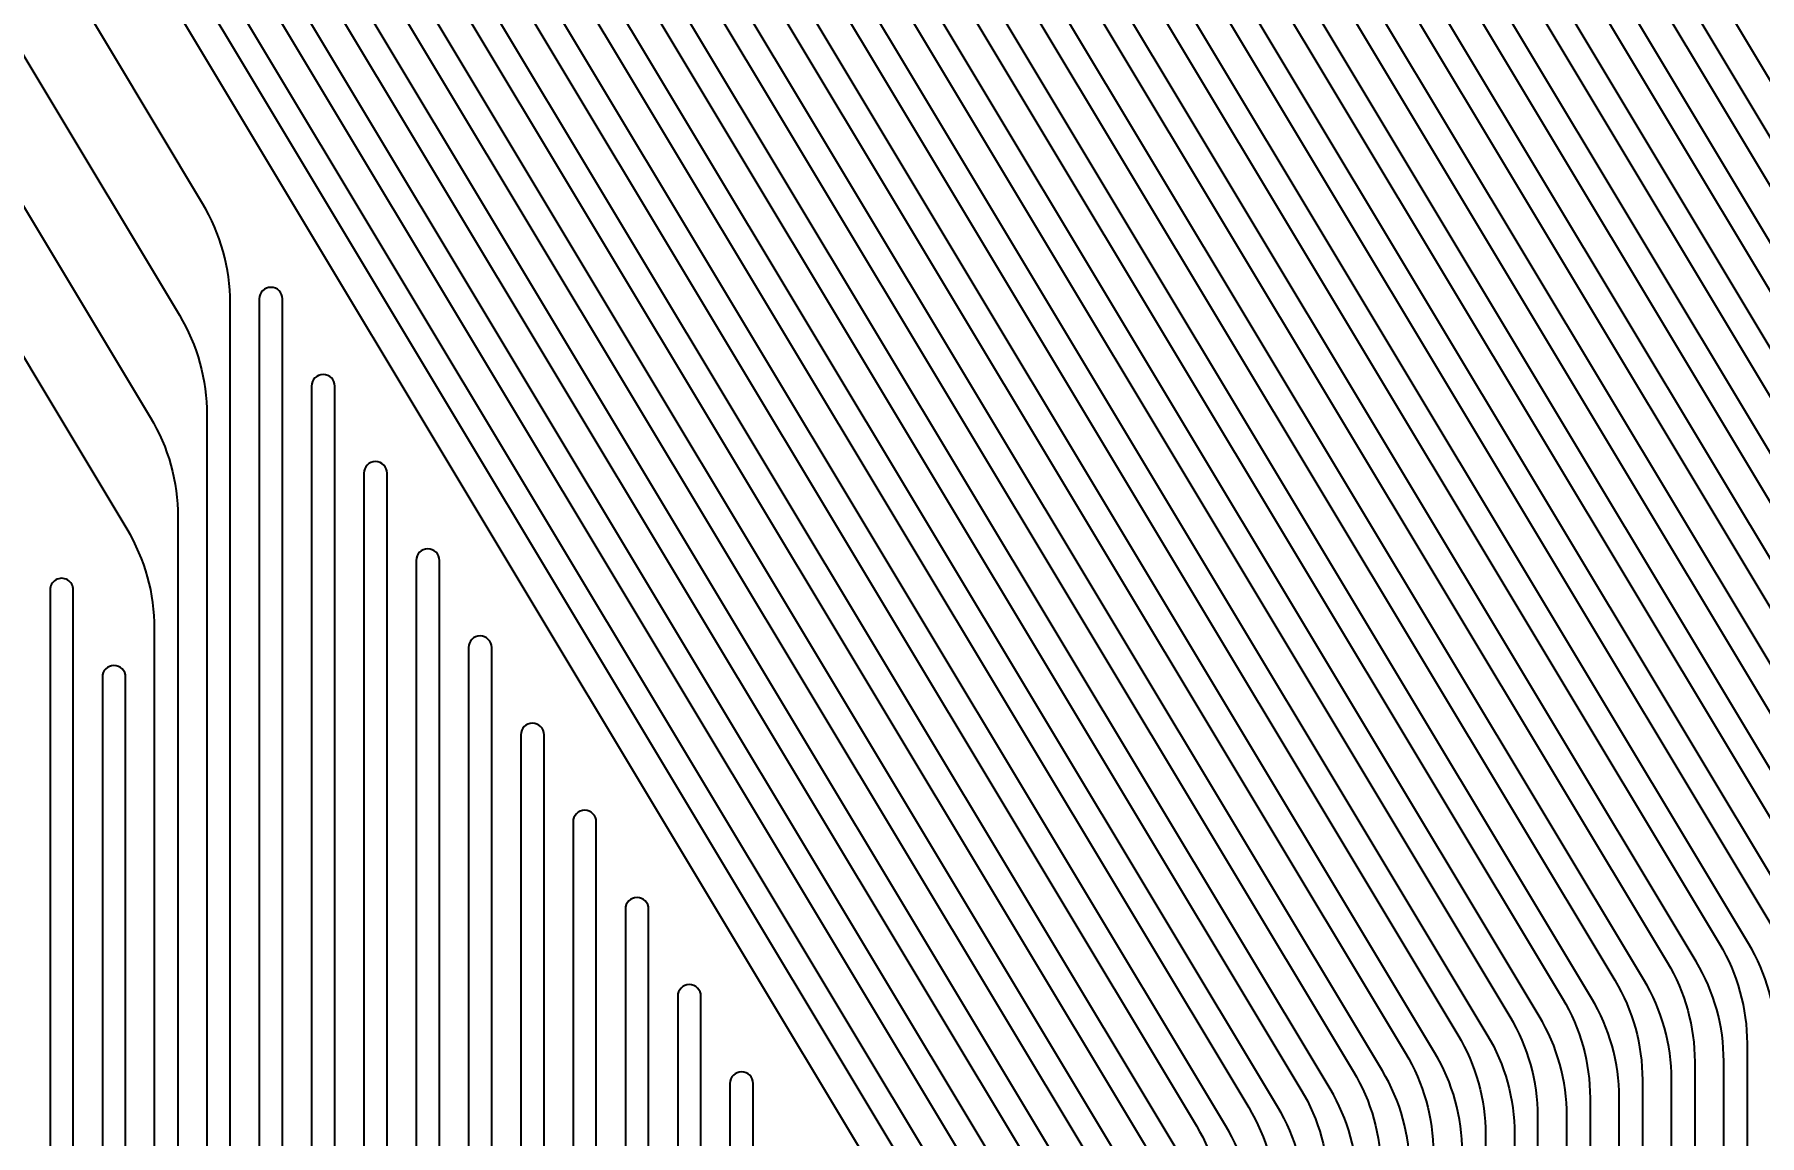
# Model space of a CAD drawing. Extents: x 10 to 206, y -65 to 73.
# Drawn here: x 62.976 to 63.867, y 34.634 to 35.202 of the extents above; entities that cross this region are included whole.
import ezdxf

# ---------------------------------------------------------------- set-up
doc = ezdxf.new("R2010")
doc.units = 0
doc.header["$LTSCALE"] = 0.5
doc.layers.add('01 Copper', color=3, linetype='Continuous')
doc.layers.add('08 Dimension&pin assignment', color=7, linetype='Continuous')
doc.styles.get("Standard").update_dxf_attribs({"font": 'romans.shx', "width": 0.75, "bigfont": 'AllInOneBig.shx'})
doc.dimstyles.new('ISO-25', dxfattribs={"dimtxt": 0.5, "dimasz": 0.8, "dimexe": 0.1, "dimexo": 0.1, "dimgap": 0.1, "dimtad": 1, "dimdec": 3, "dimzin": 1, "dimdsep": 46, "dimtxsty": 'Standard', "dimcen": 0.5, "dimadec": 0, "dimazin": 0, "dimtfac": 1, "dimtdec": 3, "dimtmove": 0, "dimatfit": 3, "dimfxl": 0, "dimarcsym": 0})

# ---------------------------------------------------------------- blocks, each defined once
blk = doc.blocks.new('*D632')
at = {"layer": '08 Dimension&pin assignment', "color": 0, "lineweight": -2, "transparency": 16777216}
for p, q in [((86.59476, 34.37643), (86.59476, 45.03289)), ((57.85726, 33.57643), (86.69476, 33.57643)), ((79.69476, 33.57643), (86.69476, 33.57643)), ((86.59476, 32.77643), (86.59476, 31.97643))]:
    blk.add_line(p, q, dxfattribs=at)
at = {"layer": '08 Dimension&pin assignment', "color": 0, "transparency": 16777216}
for points in [[(86.46142, 34.37643), (86.72809, 34.37643), (86.59476, 33.57643)], [(86.46142, 32.77643), (86.72809, 32.77643), (86.59476, 33.57643)]]:
    blk.add_solid(points, dxfattribs=at)
at = {"layer": '08 Dimension&pin assignment', "color": 0, "transparency": 16777216, "insert": (86.1138, 41.08468), "char_height": 0.5, "attachment_point": 5, "rotation": 90}
blk.add_mtext('0%%P1(%%C5mm Tape NG Hole)', dxfattribs=at)
blk = doc.blocks.new('*D638')
at = {"layer": '08 Dimension&pin assignment', "color": 0, "lineweight": -2, "transparency": 16777216}
for p, q in [((62.10726, 42.44643), (62.10726, 45.90143)), ((67.52226, 34.17643), (67.52226, 45.90143)), ((62.90726, 45.80143), (66.72226, 45.80143)), ((67.52226, 45.80143), (72.95083, 45.80143))]:
    blk.add_line(p, q, dxfattribs=at)
at = {"layer": '08 Dimension&pin assignment', "color": 0, "transparency": 16777216}
for points in [[(62.90726, 45.93476), (62.90726, 45.6681), (62.10726, 45.80143)], [(66.72226, 45.93476), (66.72226, 45.6681), (67.52226, 45.80143)]]:
    blk.add_solid(points, dxfattribs=at)
at = {"layer": '08 Dimension&pin assignment', "color": 0, "transparency": 16777216, "insert": (70.63654, 46.28238), "char_height": 0.5, "attachment_point": 5}
blk.add_mtext('5.415{\\A1;\\Fromans,bigfont|c128;%%P0.1\\Fromans,bigfont|c136;5\\Fromans,bigfont|c128;(\\Fromans,bigfont|c136;SR\\Fromans,bigfont|c128;)}', dxfattribs=at)
blk = doc.blocks.new('*D692')
at = {"layer": '08 Dimension&pin assignment', "color": 0, "lineweight": -2, "transparency": 16777216}
for p, q in [((57.14528, 33.94093), (57.14528, 43.86537)), ((67.06923, 33.94093), (67.06923, 43.86537)), ((57.94528, 43.76537), (66.26923, 43.76537)), ((67.06923, 43.76537), (78.71209, 43.76537))]:
    blk.add_line(p, q, dxfattribs=at)
at = {"layer": '08 Dimension&pin assignment', "color": 0, "transparency": 16777216}
for points in [[(57.94528, 43.8987), (57.94528, 43.63203), (57.14528, 43.76537)], [(66.26923, 43.63203), (66.26923, 43.8987), (67.06923, 43.76537)]]:
    blk.add_solid(points, dxfattribs=at)
at = {"layer": 'Defpoints', "color": 0, "transparency": 16777216}
for p in [(67.06923, 43.76537), (57.14528, 33.84093), (67.06923, 33.84093)]:
    blk.add_point(p, dxfattribs=at)
at = {"layer": '08 Dimension&pin assignment', "color": 0, "transparency": 16777216, "insert": (73.29066, 44.24632), "char_height": 0.5, "attachment_point": 5}
blk.add_mtext('{\\Fromans,chineset|c0;\\C2;9.9\\Fromans.shx,chineset.shx|c0;18*1.0006=9.9239508%%P0.005(I/L)}', dxfattribs=at)

msp = doc.modelspace()

# ---------------------------------------------------------------- linework, layer by layer
at = {"layer": '01 Copper'}
for points in [[(66.52941084, 33.69342951), (63.04781834, 33.69342951, -0.414213562), (63.03781834, 33.70342951), (63.03781834, 34.89550639, 0.13593296), (63.02356764, 34.94695596), (62.82315945, 35.2809696, -0.13593296), (62.80890874, 35.33241918), (62.80890874, 36.10817628, 0.198912367), (62.79426408, 36.14353162), (62.7436494, 36.19414629, -0.198912367), (62.72900474, 36.22950163), (62.72900474, 38.57693204)], [(62.77499274, 38.57693204), (62.77499274, 36.24008217, 0.198912367), (62.7896374, 36.20472684), (62.83426408, 36.16010016, -0.198912367), (62.84890874, 36.12474482), (62.84890874, 35.34349854, 0.13593296), (62.86315945, 35.29204896), (63.03556764, 35.00470199, -0.13593296), (63.04981834, 34.95325241), (63.04981834, 33.71442951, 0.414213562), (63.05981834, 33.70442951), (66.51741084, 33.70442951, 0.414213562)], [(62.84895674, 38.57693204), (62.84895674, 36.22753953, 0.198912367), (62.8636014, 36.19218419), (62.87426408, 36.18152151, -0.198912367), (62.88890874, 36.14616617), (62.88890874, 35.3545779, 0.13593296), (62.90315945, 35.30312832), (63.05058384, 35.05742101, -0.13593296), (63.06483454, 35.00597144), (63.06483454, 33.72842951, 0.414213562), (63.07483454, 33.71842951), (66.49789194, 33.71842951, 0.414213562)], [(66.45437304, 33.72942951), (63.08683454, 33.72942951, -0.414213562), (63.07683454, 33.73942951), (63.07683454, 35.06371746, 0.13593296), (63.06258384, 35.11516704), (62.94315945, 35.31420768, -0.13593296), (62.92890874, 35.36565726), (62.92890874, 36.16273472, 0.198912367), (62.91426408, 36.19809006), (62.9095894, 36.20276473, -0.198912367), (62.89494474, 36.23812007), (62.89494474, 38.57693204)], [(62.98490874, 38.57693204), (62.98490874, 35.37922471, 0.13593296), (62.99915945, 35.32777513), (63.44081064, 34.59168982, -0.13593296), (63.45506134, 34.54024025), (63.45506134, 33.75092951), (63.44306134, 33.75092951), (63.44306134, 34.53108549, 0.13593296), (63.42881064, 34.58253506), (62.98315945, 35.32528704, -0.13593296), (62.96890874, 35.37673661), (62.96890874, 38.57693204)], [(63.01489674, 38.57693204), (63.01489674, 35.38366693, 0.13593296), (63.02914745, 35.33221735), (63.46782684, 34.60108504, -0.13593296), (63.48207754, 34.54963547), (63.48207754, 33.84092951), (63.47007754, 33.84092951), (63.47007754, 34.54048071, 0.13593296), (63.45582684, 34.59193028), (63.01314745, 35.32972926, -0.13593296), (62.99889674, 35.38117883), (62.99889674, 38.57693204)], [(63.04488474, 38.57693204), (63.04488474, 35.38810914, 0.13593296), (63.05913545, 35.33665957), (63.49484304, 34.61048026, -0.13593296), (63.50909374, 34.55903068), (63.50909374, 33.75092951), (63.49709374, 33.75092951), (63.49709374, 34.54987592, 0.13593296), (63.48284304, 34.6013255), (63.04313545, 35.33417147, -0.13593296), (63.02888474, 35.38562105), (63.02888474, 38.57693204)], [(63.07487274, 38.57693204), (63.07487274, 35.39255136, 0.13593296), (63.08912345, 35.34110179), (63.52185924, 34.61987548, -0.13593296), (63.53610994, 34.5684259), (63.53610994, 33.84092951), (63.52410994, 33.84092951), (63.52410994, 34.55927114, 0.13593296), (63.50985924, 34.61072072), (63.07312345, 35.33861369, -0.13593296), (63.05887274, 35.39006327), (63.05887274, 38.57693204)], [(63.10486074, 38.57693204), (63.10486074, 35.39699358, 0.13593296), (63.11911145, 35.345544), (63.54887544, 34.62927069, -0.13593296), (63.56312614, 34.57782112), (63.56312614, 33.75092951), (63.55112614, 33.75092951), (63.55112614, 34.56866636, 0.13593296), (63.53687544, 34.62011593), (63.10311145, 35.34305591, -0.13593296), (63.08886074, 35.39450549), (63.08886074, 38.57693204)], [(63.13484874, 38.57693204), (63.13484874, 35.4014358, 0.13593296), (63.14909945, 35.34998622), (63.57589164, 34.63866591, -0.13593296), (63.59014234, 34.58721634), (63.59014234, 33.84092951), (63.57814234, 33.84092951), (63.57814234, 34.57806158, 0.13593296), (63.56389164, 34.62951115), (63.13309945, 35.34749813, -0.13593296), (63.11884874, 35.3989477), (63.11884874, 38.57693204)], [(63.16483674, 38.57693204), (63.16483674, 35.40587801, 0.13593296), (63.17908745, 35.35442844), (63.60290784, 34.64806113, -0.13593296), (63.61715854, 34.59661155), (63.61715854, 33.75092951), (63.60515854, 33.75092951), (63.60515854, 34.58745679, 0.13593296), (63.59090784, 34.63890637), (63.16308745, 35.35194035, -0.13593296), (63.14883674, 35.40338992), (63.14883674, 38.57693204)], [(63.19482474, 38.57693204), (63.19482474, 35.41032023, 0.13593296), (63.20907545, 35.35887066), (63.62992404, 34.65745635, -0.13593296), (63.64417474, 34.60600677), (63.64417474, 33.84092951), (63.63217474, 33.84092951), (63.63217474, 34.59685201, 0.13593296), (63.61792404, 34.64830159), (63.19307545, 35.35638256, -0.13593296), (63.17882474, 35.40783214), (63.17882474, 38.57693204)], [(63.22481274, 38.57693204), (63.22481274, 35.41476245, 0.13593296), (63.23906345, 35.36331287), (63.65694024, 34.66685157, -0.13593296), (63.67119094, 34.61540199), (63.67119094, 33.75092951), (63.65919094, 33.75092951), (63.65919094, 34.60624723, 0.13593296), (63.64494024, 34.65769681), (63.22306345, 35.36082478, -0.13593296), (63.20881274, 35.41227436), (63.20881274, 38.57693204)], [(63.25480074, 38.57693204), (63.25480074, 35.41920467, 0.13593296), (63.26905145, 35.36775509), (63.68395644, 34.67624678, -0.13593296), (63.69820714, 34.62479721), (63.69820714, 33.84092951), (63.68620714, 33.84092951), (63.68620714, 34.61564245, 0.13593296), (63.67195644, 34.66709202), (63.25305145, 35.365267, -0.13593296), (63.23880074, 35.41671657), (63.23880074, 38.57693204)], [(63.28478874, 38.57693204), (63.28478874, 35.42364688, 0.13593296), (63.29903945, 35.37219731), (63.71097264, 34.685642, -0.13593296), (63.72522334, 34.63419242), (63.72522334, 33.75092951), (63.71322334, 33.75092951), (63.71322334, 34.62503767, 0.13593296), (63.69897264, 34.67648724), (63.28303945, 35.36970922, -0.13593296), (63.26878874, 35.42115879), (63.26878874, 38.57693204)], [(63.29877674, 38.57693204), (63.29877674, 35.42560101, 0.13593296), (63.31302745, 35.37415143), (63.72598884, 34.68588246, -0.13593296), (63.74023954, 34.63443288), (63.74023954, 33.84092951), (63.75223954, 33.84092951), (63.75223954, 34.64358764, 0.13593296), (63.73798884, 34.69503722), (63.32902745, 35.37663953, -0.13593296), (63.31477674, 35.4280891), (63.31477674, 38.57693204)], [(63.34476474, 38.57693204), (63.34476474, 35.43253132, 0.13593296), (63.35901545, 35.38108174), (63.76500504, 34.70443244, -0.13593296), (63.77925574, 34.65298286), (63.77925574, 33.75092951), (63.76725574, 33.75092951), (63.76725574, 34.6438281, 0.13593296), (63.75300504, 34.69527768), (63.34301545, 35.37859365, -0.13593296), (63.32876474, 35.43004323), (63.32876474, 38.57693204)], [(63.37475274, 38.57693204), (63.37475274, 35.43697354, 0.13593296), (63.38900345, 35.38552396), (63.79202124, 34.71382765, -0.13593296), (63.80627194, 34.66237808), (63.80627194, 33.84092951), (63.79427194, 33.84092951), (63.79427194, 34.65322332, 0.13593296), (63.78002124, 34.70467289), (63.37300345, 35.38303587, -0.13593296), (63.35875274, 35.43448544), (63.35875274, 38.57693204)], [(63.40474074, 38.57693204), (63.40474074, 35.44141576, 0.13593296), (63.41899145, 35.38996618), (63.81903744, 34.72322287, -0.13593296), (63.83328814, 34.6717733), (63.83328814, 33.75092951), (63.82128814, 33.75092951), (63.82128814, 34.66261854, 0.13593296), (63.80703744, 34.71406811), (63.40299145, 35.38747809, -0.13593296), (63.38874074, 35.43892766), (63.38874074, 38.57693204)], [(63.43472874, 38.57693204), (63.43472874, 35.44585797, 0.13593296), (63.44897945, 35.3944084), (63.84605364, 34.73261809, -0.13593296), (63.86030434, 34.68116851), (63.86030434, 33.84092951), (63.84830434, 33.84092951), (63.84830434, 34.67201375, 0.13593296), (63.83405364, 34.72346333), (63.43297945, 35.3919203, -0.13593296), (63.41872874, 35.44336988), (63.41872874, 38.57693204)], [(63.46471674, 38.57693204), (63.46471674, 35.45030019, 0.13593296), (63.47896745, 35.39885062), (63.87306984, 34.74201331, -0.13593296), (63.88732054, 34.69056373), (63.88732054, 33.75092951), (63.87532054, 33.75092951), (63.87532054, 34.68140897, 0.13593296), (63.86106984, 34.73285855), (63.46296745, 35.39636252, -0.13593296), (63.44871674, 35.4478121), (63.44871674, 38.57693204)], [(63.49470474, 38.57693204), (63.49470474, 35.45474241, 0.13593296), (63.50895545, 35.40329283), (63.90008604, 34.75140852, -0.13593296), (63.91433674, 34.69995895), (63.91433674, 33.84092951), (63.90233674, 33.84092951), (63.90233674, 34.69080419, 0.13593296), (63.88808604, 34.74225376), (63.49295545, 35.40080474, -0.13593296), (63.47870474, 35.45225432), (63.47870474, 38.57693204)], [(63.52469274, 38.57693204), (63.52469274, 35.45918463, 0.13593296), (63.53894345, 35.40773505), (63.92710224, 34.76080374, -0.13593296), (63.94135294, 34.70935417), (63.94135294, 33.75092951), (63.92935294, 33.75092951), (63.92935294, 34.70019941, 0.13593296), (63.91510224, 34.75164898), (63.52294345, 35.40524696, -0.13593296), (63.50869274, 35.45669653), (63.50869274, 38.57693204)], [(63.55468074, 38.57693204), (63.55468074, 35.46362684, 0.13593296), (63.56893145, 35.41217727), (63.95411844, 34.77019896, -0.13593296), (63.96836914, 34.71874938), (63.96836914, 33.84092951), (63.95636914, 33.84092951), (63.95636914, 34.70959462, 0.13593296), (63.94211844, 34.7610442), (63.55293145, 35.40968918, -0.13593296), (63.53868074, 35.46113875), (63.53868074, 38.57693204)], [(63.58466874, 38.57693204), (63.58466874, 35.46806906, 0.13593296), (63.59891945, 35.41661949), (63.98113464, 34.77959418, -0.13593296), (63.99538534, 34.7281446), (63.99538534, 33.75092951), (63.98338534, 33.75092951), (63.98338534, 34.71898984, 0.13593296), (63.96913464, 34.77043942), (63.58291945, 35.41413139, -0.13593296), (63.56866874, 35.46558097), (63.56866874, 38.57693204)], [(63.61465674, 38.57693204), (63.61465674, 35.47251128, 0.13593296), (63.62890745, 35.4210617), (64.00815084, 34.7889894, -0.13593296), (64.02240154, 34.73753982), (64.02240154, 33.84092951), (64.01040154, 33.84092951), (64.01040154, 34.72838506, 0.13593296), (63.99615084, 34.77983464), (63.61290745, 35.41857361, -0.13593296), (63.59865674, 35.47002319), (63.59865674, 38.57693204)], [(63.64464474, 38.57693204), (63.64464474, 35.4769535, 0.13593296), (63.65889545, 35.42550392), (64.03516704, 34.79838461, -0.13593296), (64.04941774, 34.74693504), (64.04941774, 33.75092951), (64.03741774, 33.75092951), (64.03741774, 34.73778028, 0.13593296), (64.02316704, 34.78922985), (63.64289545, 35.42301583, -0.13593296), (63.62864474, 35.4744654), (63.62864474, 38.57693204)], [(63.67463274, 38.57693204), (63.67463274, 35.48139571, 0.13593296), (63.68888345, 35.42994614), (64.06218324, 34.80777983, -0.13593296), (64.07643394, 34.75633025), (64.07643394, 33.84092951), (64.06443394, 33.84092951), (64.06443394, 34.7471755, 0.13593296), (64.05018324, 34.79862507), (63.67288345, 35.42745805, -0.13593296), (63.65863274, 35.47890762), (63.65863274, 38.57693204)], [(63.70462074, 38.57693204), (63.70462074, 35.48583793, 0.13593296), (63.71887145, 35.43438836), (64.08919944, 34.81717505, -0.13593296), (64.10345014, 34.76572547), (64.10345014, 33.75092951), (64.09145014, 33.75092951), (64.09145014, 34.75657071, 0.13593296), (64.07719944, 34.80802029), (63.70287145, 35.43190026, -0.13593296), (63.68862074, 35.48334984), (63.68862074, 38.57693204)]]:
    msp.add_lwpolyline(points, format="xyb", dxfattribs=at)
for points in [[(63.09185074, 35.06582537), (63.09185074, 33.84092951), (63.10385074, 33.84092951), (63.10385074, 35.06582537, 1)], [(63.11886694, 35.02079837), (63.11886694, 33.75092951), (63.13086694, 33.75092951), (63.13086694, 35.02079837, 1)], [(63.14588314, 34.97577137), (63.14588314, 33.84092951), (63.15788314, 33.84092951), (63.15788314, 34.97577137, 1)], [(63.17289934, 34.93074437), (63.17289934, 33.75092951), (63.18489934, 33.75092951), (63.18489934, 34.93074437, 1)], [(62.98378594, 33.84092951), (62.99578594, 33.84092951), (62.99578594, 34.91551276, 1.000000014), (62.98378594, 34.91551276)], [(63.19991554, 34.88571737), (63.19991554, 33.84092951), (63.21191554, 33.84092951), (63.21191554, 34.88571737, 1)], [(63.02280214, 34.87048576, 1), (63.01080214, 34.87048576), (63.01080214, 33.75092951), (63.02280214, 33.75092951)], [(63.22693174, 34.84069037), (63.22693174, 33.75092951), (63.23893174, 33.75092951), (63.23893174, 34.84069037, 1)], [(63.26594794, 33.84092951), (63.26594794, 34.79566337, 1), (63.25394794, 34.79566337), (63.25394794, 33.84092951)], [(63.28096414, 34.75063637), (63.28096414, 33.75092951), (63.29296414, 33.75092951), (63.29296414, 34.75063637, 1)], [(63.31998034, 34.70560937, 1), (63.30798034, 34.70560937), (63.30798034, 33.84092951), (63.31998034, 33.84092951)], [(63.33499654, 34.66058237), (63.33499654, 33.75092951), (63.34699654, 33.75092951), (63.34699654, 34.66058237, 1)]]:
    msp.add_lwpolyline(points, format="xyb", close=True, dxfattribs=at)

# ---------------------------------------------------------------- dimensions: what is measured, and where the dimension line sits
at = {"layer": '08 Dimension&pin assignment'}
dim = msp.add_linear_dim(base=(62.10725674, 45.80142951), p1=(67.52225674, 34.07642951), p2=(62.10725674, 42.34642951), text='<>{\\A1;\\Fromans,bigfont|c128;%%P0.1\\Fromans,bigfont|c136;5\\Fromans,bigfont|c128;(\\Fromans,bigfont|c136;SR\\Fromans,bigfont|c128;)}', dimstyle='ISO-25', override={"dimzin": 8, "dimadec": 3}, dxfattribs=at)
dim.commit()
dim.dimension.update_dxf_attribs({"geometry": '*D638', "text_midpoint": (70.63654246, 45.80142951), "dimtype": 160})
dim = msp.add_linear_dim(base=(86.5947567431, 33.5764295119), p1=(79.5947567431, 33.5764295119), p2=(57.7572567431, 33.5764295119), angle=90, text='<>%%P1(%%C5mm Tape NG Hole)', dimstyle='ISO-25', override={"dimzin": 8, "dimadec": 3}, dxfattribs=at)
dim.commit()
dim.dimension.update_dxf_attribs({"geometry": '*D632', "text_midpoint": (86.5947567431, 41.0846795121), "dimtype": 160})
at = {"layer": '08 Dimension&pin assignment', "color": 2}
dim = msp.add_linear_dim(base=(67.0692321431, 43.7653682511), p1=(57.1452813431, 33.8409295119), p2=(67.0692321431, 33.8409295119), text='{\\Fromans,chineset|c0;\\C2;9.9\\Fromans.shx,chineset.shx|c0;18*1.0006=<>%%P0.005(I/L)}', dimstyle='ISO-25', override={"dimdec": 8, "dimzin": 8, "dimtxsty": 'Standard', "dimadec": 3}, dxfattribs=at)
dim.commit()
dim.dimension.update_dxf_attribs({"geometry": '*D692', "text_midpoint": (73.2906607145, 44.2463206321)})

doc.saveas('drawing.dxf')
